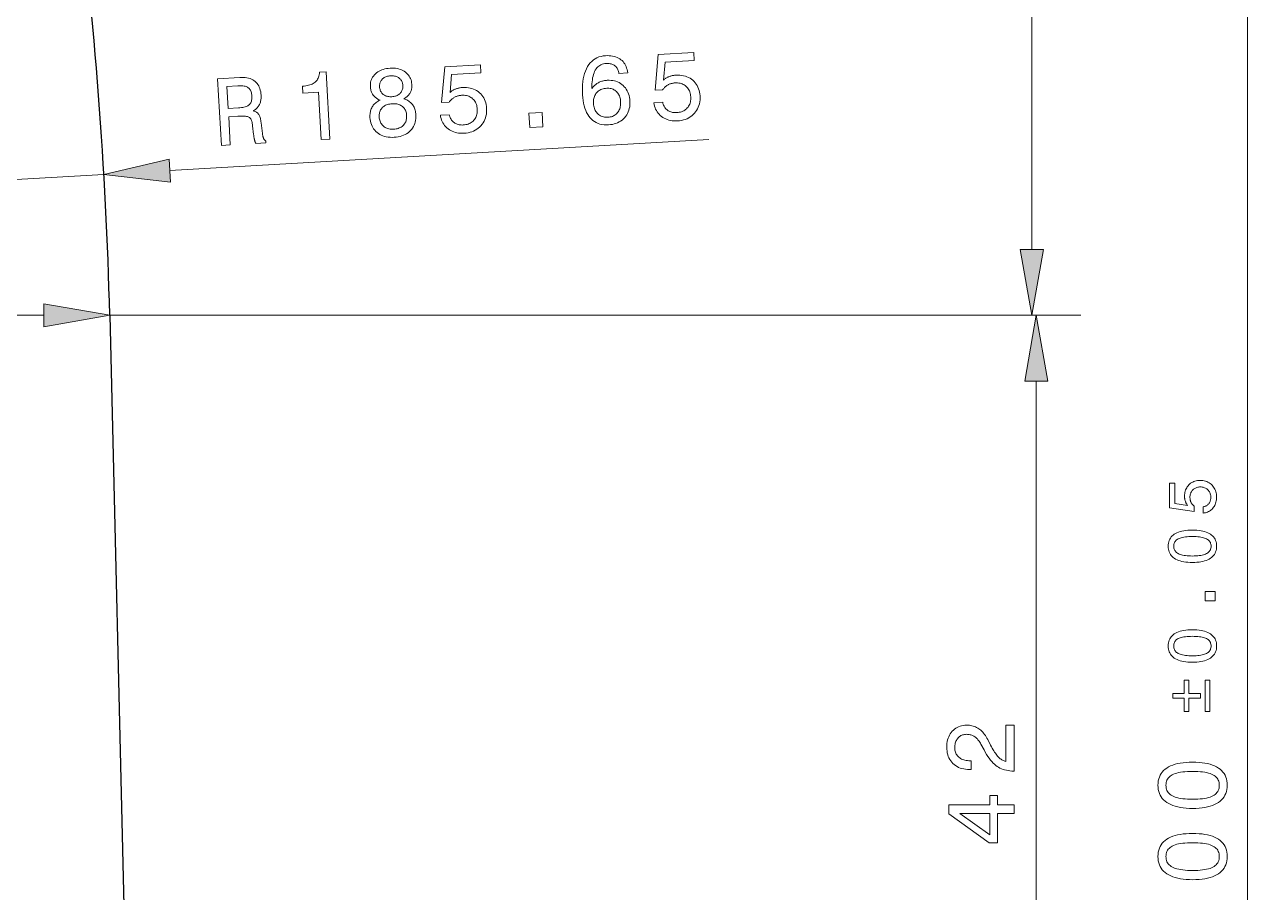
# Model space of a CAD drawing. Extents: x 0 to 297, y 0 to 420.
# Drawn here: x 169.6 to 224.5, y 244.9 to 283.8 of the extents above; entities that cross this region are included whole.
import ezdxf

# ---------------------------------------------------------------- set-up
doc = ezdxf.new("R2010")
doc.units = 0

msp = doc.modelspace()

# ---------------------------------------------------------------- linework, layer by layer
at = {"color": 7, "lineweight": 13}
for p, q in [((224.474, 155.716), (224.474, 349.807)), ((214.796, 273.716), (214.796, 301.807)), ((176.104, 277.252), (200.305, 278.654)), ((142.567, 270.761), (170.459, 270.761)), ((173.413, 270.761), (216.796, 270.761)), ((173.413, 270.761), (216.996, 270.761)), ((214.996, 231.716), (214.996, 267.807))]:
    msp.add_line(p, q, dxfattribs=at)
at = {"color": 7, "lineweight": 13, "ltscale": 0.25}
msp.add_line((163.171, 276.502), (173.155, 277.081), dxfattribs=at)
at = {"color": 7, "lineweight": 30}
msp.add_line((173.413, 270.761), (174.413, 228.761), dxfattribs=at)
at = {"color": 7, "lineweight": 13}
for points in [[(196.659, 281.636), (196.263, 281.613), (196.255, 281.659), (196.244, 281.702), (196.231, 281.742), (196.216, 281.78), (196.199, 281.816), (196.18, 281.85), (196.158, 281.881), (196.134, 281.91), (196.108, 281.936), (196.08, 281.961), (196.05, 281.982), (196.018, 282.001), (195.984, 282.018), (195.948, 282.032), (195.91, 282.043), (195.87, 282.052), (195.829, 282.058), (195.785, 282.062), (195.74, 282.063), (195.692, 282.062), (195.628, 282.055), (195.568, 282.044), (195.51, 282.027), (195.457, 282.005), (195.406, 281.978), (195.359, 281.945), (195.315, 281.907), (195.275, 281.865), (195.238, 281.816), (195.205, 281.763), (195.175, 281.705), (195.148, 281.641), (195.124, 281.571), (195.103, 281.496), (195.086, 281.416), (195.072, 281.331), (195.061, 281.24), (195.053, 281.143), (195.049, 281.042), (195.048, 280.935), (195.072, 280.968), (195.097, 280.999), (195.123, 281.03), (195.151, 281.058), (195.18, 281.085), (195.21, 281.111), (195.241, 281.135), (195.273, 281.158), (195.307, 281.179), (195.342, 281.199), (195.378, 281.217), (195.415, 281.233), (195.453, 281.248), (195.491, 281.262), (195.531, 281.273), (195.572, 281.283), (195.614, 281.291), (195.656, 281.298), (195.7, 281.303), (195.744, 281.307), (195.828, 281.309), (195.909, 281.305), (195.986, 281.296), (196.061, 281.281), (196.133, 281.261), (196.203, 281.235), (196.269, 281.203), (196.332, 281.166), (196.393, 281.123), (196.45, 281.074), (196.504, 281.021), (196.553, 280.964), (196.596, 280.903), (196.634, 280.838), (196.668, 280.77), (196.696, 280.697), (196.719, 280.621), (196.737, 280.542), (196.75, 280.458), (196.757, 280.371), (196.76, 280.283), (196.756, 280.198), (196.747, 280.117), (196.731, 280.038), (196.71, 279.962), (196.684, 279.89), (196.651, 279.82), (196.613, 279.753), (196.568, 279.69), (196.518, 279.629), (196.463, 279.573), (196.405, 279.522), (196.342, 279.476), (196.276, 279.436), (196.206, 279.401), (196.132, 279.372), (196.055, 279.348), (195.973, 279.329), (195.888, 279.316), (195.799, 279.308), (195.696, 279.305), (195.597, 279.311), (195.503, 279.324), (195.414, 279.344), (195.329, 279.372), (195.249, 279.407), (195.173, 279.451), (195.101, 279.501), (195.034, 279.559), (194.972, 279.625), (194.914, 279.698), (194.862, 279.778), (194.815, 279.864), (194.773, 279.958), (194.736, 280.058), (194.705, 280.164), (194.678, 280.278), (194.657, 280.398), (194.642, 280.525), (194.631, 280.659), (194.625, 280.817), (194.625, 280.967), (194.632, 281.111), (194.645, 281.247), (194.664, 281.377), (194.69, 281.5), (194.722, 281.615), (194.76, 281.724), (194.805, 281.826), (194.857, 281.921), (194.914, 282.009), (194.976, 282.088), (195.044, 282.158), (195.117, 282.22), (195.195, 282.273), (195.279, 282.318), (195.367, 282.354), (195.461, 282.381), (195.561, 282.4), (195.666, 282.411), (195.749, 282.413), (195.83, 282.411), (195.907, 282.405), (195.981, 282.394), (196.051, 282.379), (196.118, 282.359), (196.182, 282.334), (196.242, 282.305), (196.299, 282.271), (196.353, 282.233), (196.403, 282.191), (196.448, 282.144), (196.489, 282.094), (196.526, 282.04), (196.559, 281.983), (196.588, 281.921), (196.612, 281.856), (196.632, 281.786), (196.647, 281.713)], [(197.83, 280.296), (198.23, 280.319), (198.241, 280.273), (198.255, 280.23), (198.27, 280.19), (198.288, 280.151), (198.309, 280.114), (198.331, 280.08), (198.357, 280.048), (198.384, 280.018), (198.414, 279.99), (198.446, 279.965), (198.48, 279.942), (198.516, 279.921), (198.553, 279.904), (198.592, 279.889), (198.632, 279.877), (198.674, 279.867), (198.718, 279.861), (198.763, 279.857), (198.81, 279.855), (198.859, 279.857), (198.918, 279.862), (198.974, 279.871), (199.028, 279.883), (199.079, 279.899), (199.128, 279.918), (199.174, 279.941), (199.217, 279.968), (199.258, 279.997), (199.296, 280.031), (199.332, 280.068), (199.365, 280.108), (199.394, 280.15), (199.419, 280.194), (199.44, 280.24), (199.457, 280.288), (199.471, 280.338), (199.481, 280.391), (199.487, 280.445), (199.489, 280.502), (199.487, 280.56), (199.482, 280.62), (199.473, 280.677), (199.461, 280.732), (199.445, 280.783), (199.426, 280.832), (199.404, 280.878), (199.377, 280.922), (199.348, 280.963), (199.315, 281.001), (199.278, 281.036), (199.239, 281.068), (199.197, 281.097), (199.153, 281.122), (199.107, 281.143), (199.058, 281.16), (199.007, 281.173), (198.954, 281.183), (198.899, 281.189), (198.841, 281.191), (198.782, 281.189), (198.747, 281.186), (198.713, 281.182), (198.68, 281.177), (198.647, 281.17), (198.615, 281.162), (198.584, 281.153), (198.554, 281.142), (198.524, 281.13), (198.495, 281.116), (198.467, 281.101), (198.439, 281.085), (198.412, 281.067), (198.386, 281.049), (198.361, 281.028), (198.337, 281.007), (198.313, 280.984), (198.29, 280.96), (198.269, 280.935), (198.247, 280.908), (198.227, 280.88), (197.884, 280.86), (198.028, 282.461), (199.627, 282.554), (199.648, 282.2), (198.337, 282.124), (198.263, 281.311), (198.284, 281.331), (198.306, 281.35), (198.328, 281.368), (198.352, 281.385), (198.376, 281.401), (198.401, 281.417), (198.426, 281.431), (198.453, 281.445), (198.48, 281.458), (198.509, 281.47), (198.538, 281.481), (198.567, 281.491), (198.597, 281.5), (198.628, 281.509), (198.659, 281.516), (198.691, 281.522), (198.724, 281.528), (198.757, 281.532), (198.79, 281.535), (198.825, 281.538), (198.915, 281.54), (199.002, 281.537), (199.086, 281.528), (199.167, 281.514), (199.245, 281.494), (199.319, 281.468), (199.39, 281.436), (199.457, 281.399), (199.521, 281.356), (199.582, 281.307), (199.639, 281.254), (199.69, 281.197), (199.736, 281.136), (199.777, 281.071), (199.811, 281.003), (199.841, 280.931), (199.865, 280.855), (199.884, 280.776), (199.897, 280.693), (199.905, 280.606), (199.907, 280.513), (199.904, 280.424), (199.894, 280.337), (199.878, 280.255), (199.855, 280.175), (199.827, 280.098), (199.792, 280.025), (199.751, 279.955), (199.705, 279.888), (199.651, 279.825), (199.593, 279.765), (199.531, 279.712), (199.465, 279.664), (199.395, 279.622), (199.321, 279.585), (199.244, 279.554), (199.162, 279.529), (199.076, 279.509), (198.986, 279.495), (198.893, 279.487), (198.81, 279.485), (198.729, 279.487), (198.651, 279.495), (198.575, 279.507), (198.502, 279.524), (198.432, 279.547), (198.364, 279.574), (198.299, 279.606), (198.237, 279.643), (198.177, 279.685), (198.121, 279.731), (198.07, 279.781), (198.023, 279.834), (197.981, 279.89), (197.944, 279.949), (197.912, 280.012), (197.884, 280.078), (197.861, 280.147), (197.843, 280.22)], [(182.903, 278.647), (182.779, 280.777), (182.081, 280.737), (182.063, 281.042), (182.138, 281.049), (182.209, 281.058), (182.275, 281.07), (182.338, 281.084), (182.396, 281.1), (182.451, 281.119), (182.501, 281.14), (182.547, 281.163), (182.589, 281.189), (182.627, 281.217), (182.661, 281.248), (182.692, 281.282), (182.72, 281.319), (182.745, 281.359), (182.767, 281.403), (182.785, 281.449), (182.8, 281.499), (182.812, 281.552), (182.821, 281.608), (182.827, 281.667), (183.12, 281.684), (183.294, 278.67)], [(185.543, 280.418), (185.504, 280.434), (185.466, 280.452), (185.43, 280.472), (185.396, 280.492), (185.364, 280.515), (185.334, 280.538), (185.306, 280.563), (185.279, 280.59), (185.255, 280.618), (185.232, 280.647), (185.212, 280.678), (185.193, 280.71), (185.176, 280.744), (185.161, 280.779), (185.148, 280.816), (185.137, 280.855), (185.128, 280.895), (185.12, 280.936), (185.115, 280.979), (185.111, 281.024), (185.11, 281.092), (185.114, 281.157), (185.123, 281.22), (185.138, 281.28), (185.158, 281.339), (185.183, 281.395), (185.213, 281.449), (185.249, 281.5), (185.29, 281.55), (185.337, 281.597), (185.387, 281.641), (185.442, 281.68), (185.499, 281.716), (185.56, 281.748), (185.624, 281.775), (185.692, 281.798), (185.763, 281.818), (185.838, 281.833), (185.915, 281.844), (185.997, 281.85), (186.078, 281.853), (186.157, 281.851), (186.233, 281.845), (186.306, 281.834), (186.376, 281.819), (186.443, 281.799), (186.507, 281.775), (186.568, 281.746), (186.626, 281.712), (186.682, 281.675), (186.733, 281.633), (186.779, 281.589), (186.82, 281.542), (186.856, 281.492), (186.888, 281.439), (186.914, 281.383), (186.935, 281.325), (186.952, 281.263), (186.963, 281.199), (186.97, 281.132), (186.971, 281.087), (186.971, 281.043), (186.968, 281), (186.964, 280.959), (186.958, 280.919), (186.949, 280.881), (186.939, 280.844), (186.926, 280.808), (186.912, 280.774), (186.895, 280.741), (186.876, 280.709), (186.856, 280.679), (186.833, 280.65), (186.808, 280.622), (186.781, 280.595), (186.751, 280.57), (186.72, 280.545), (186.686, 280.522), (186.65, 280.5), (186.612, 280.48), (186.662, 280.463), (186.708, 280.444), (186.753, 280.423), (186.795, 280.4), (186.835, 280.375), (186.873, 280.348), (186.908, 280.318), (186.941, 280.287), (186.972, 280.253), (187, 280.217), (187.026, 280.179), (187.05, 280.14), (187.071, 280.098), (187.09, 280.055), (187.107, 280.009), (187.121, 279.962), (187.132, 279.913), (187.142, 279.862), (187.148, 279.81), (187.153, 279.755), (187.155, 279.67), (187.151, 279.589), (187.142, 279.51), (187.127, 279.435), (187.106, 279.363), (187.079, 279.294), (187.046, 279.229), (187.008, 279.166), (186.964, 279.107), (186.914, 279.051), (186.859, 278.999), (186.8, 278.951), (186.737, 278.909), (186.669, 278.872), (186.597, 278.839), (186.522, 278.812), (186.442, 278.789), (186.357, 278.771), (186.269, 278.758), (186.176, 278.75), (186.083, 278.747), (185.994, 278.75), (185.908, 278.758), (185.826, 278.771), (185.748, 278.79), (185.673, 278.814), (185.602, 278.843), (185.534, 278.878), (185.47, 278.918), (185.41, 278.964), (185.354, 279.014), (185.304, 279.067), (185.258, 279.125), (185.219, 279.187), (185.184, 279.252), (185.155, 279.321), (185.131, 279.394), (185.113, 279.471), (185.1, 279.551), (185.092, 279.636), (185.09, 279.69), (185.091, 279.744), (185.094, 279.795), (185.1, 279.845), (185.109, 279.894), (185.12, 279.941), (185.134, 279.986), (185.15, 280.03), (185.169, 280.072), (185.19, 280.112), (185.214, 280.151), (185.241, 280.188), (185.27, 280.223), (185.302, 280.257), (185.336, 280.288), (185.372, 280.318), (185.411, 280.345), (185.453, 280.371), (185.497, 280.396)], [(188.252, 279.741), (188.652, 279.764), (188.663, 279.719), (188.676, 279.675), (188.692, 279.635), (188.71, 279.596), (188.73, 279.56), (188.753, 279.525), (188.778, 279.493), (188.806, 279.463), (188.835, 279.435), (188.867, 279.41), (188.902, 279.387), (188.937, 279.366), (188.975, 279.349), (189.013, 279.334), (189.054, 279.322), (189.096, 279.312), (189.14, 279.306), (189.185, 279.302), (189.232, 279.3), (189.28, 279.302), (189.339, 279.307), (189.396, 279.316), (189.449, 279.328), (189.5, 279.344), (189.549, 279.363), (189.595, 279.386), (189.639, 279.413), (189.68, 279.443), (189.718, 279.476), (189.754, 279.513), (189.786, 279.553), (189.815, 279.595), (189.84, 279.639), (189.861, 279.685), (189.879, 279.733), (189.892, 279.783), (189.902, 279.836), (189.908, 279.89), (189.91, 279.947), (189.909, 280.006), (189.904, 280.065), (189.895, 280.122), (189.883, 280.177), (189.867, 280.228), (189.848, 280.277), (189.825, 280.323), (189.799, 280.367), (189.769, 280.408), (189.736, 280.446), (189.7, 280.481), (189.66, 280.513), (189.619, 280.542), (189.575, 280.567), (189.528, 280.588), (189.48, 280.605), (189.429, 280.618), (189.376, 280.628), (189.321, 280.634), (189.263, 280.636), (189.203, 280.634), (189.168, 280.631), (189.135, 280.627), (189.101, 280.622), (189.069, 280.615), (189.037, 280.607), (189.006, 280.598), (188.975, 280.587), (188.946, 280.575), (188.917, 280.561), (188.888, 280.546), (188.861, 280.53), (188.834, 280.512), (188.808, 280.494), (188.783, 280.473), (188.758, 280.452), (188.735, 280.429), (188.712, 280.405), (188.69, 280.38), (188.669, 280.353), (188.649, 280.325), (188.306, 280.305), (188.449, 281.906), (190.049, 281.999), (190.069, 281.645), (188.758, 281.569), (188.685, 280.756), (188.706, 280.776), (188.727, 280.795), (188.75, 280.813), (188.773, 280.83), (188.797, 280.846), (188.822, 280.862), (188.848, 280.876), (188.875, 280.89), (188.902, 280.903), (188.93, 280.915), (188.959, 280.926), (188.989, 280.936), (189.019, 280.945), (189.05, 280.954), (189.081, 280.961), (189.113, 280.967), (189.145, 280.973), (189.178, 280.977), (189.212, 280.98), (189.246, 280.983), (189.337, 280.985), (189.424, 280.982), (189.508, 280.973), (189.589, 280.959), (189.666, 280.939), (189.74, 280.913), (189.811, 280.881), (189.879, 280.844), (189.943, 280.801), (190.004, 280.752), (190.061, 280.699), (190.112, 280.642), (190.158, 280.581), (190.198, 280.517), (190.233, 280.448), (190.263, 280.376), (190.287, 280.3), (190.305, 280.221), (190.319, 280.138), (190.327, 280.051), (190.329, 279.958), (190.325, 279.869), (190.315, 279.783), (190.299, 279.7), (190.277, 279.62), (190.248, 279.543), (190.214, 279.47), (190.173, 279.4), (190.126, 279.333), (190.073, 279.27), (190.015, 279.21), (189.953, 279.157), (189.887, 279.109), (189.817, 279.067), (189.743, 279.03), (189.665, 278.999), (189.583, 278.974), (189.498, 278.954), (189.408, 278.94), (189.314, 278.932), (189.231, 278.93), (189.15, 278.932), (189.072, 278.94), (188.997, 278.952), (188.924, 278.969), (188.854, 278.992), (188.786, 279.019), (188.721, 279.051), (188.658, 279.088), (188.599, 279.13), (188.542, 279.177), (188.491, 279.226), (188.444, 279.279), (188.403, 279.335), (188.366, 279.394), (188.333, 279.457), (188.306, 279.523), (188.283, 279.592), (188.265, 279.665)], [(178.425, 278.388), (178.252, 281.379), (179.252, 281.436), (179.338, 281.439), (179.421, 281.438), (179.499, 281.431), (179.574, 281.42), (179.644, 281.405), (179.711, 281.384), (179.774, 281.36), (179.832, 281.33), (179.887, 281.296), (179.938, 281.258), (179.984, 281.215), (180.027, 281.167), (180.065, 281.116), (180.098, 281.06), (180.127, 281), (180.152, 280.936), (180.172, 280.867), (180.188, 280.795), (180.199, 280.718), (180.206, 280.637), (180.208, 280.588), (180.208, 280.541), (180.205, 280.495), (180.201, 280.451), (180.194, 280.408), (180.186, 280.366), (180.175, 280.326), (180.162, 280.287), (180.147, 280.25), (180.13, 280.214), (180.111, 280.179), (180.09, 280.146), (180.067, 280.115), (180.042, 280.085), (180.015, 280.056), (179.986, 280.029), (179.955, 280.004), (179.922, 279.98), (179.887, 279.957), (179.85, 279.936), (179.882, 279.927), (179.913, 279.917), (179.942, 279.905), (179.969, 279.893), (179.995, 279.879), (180.018, 279.863), (180.04, 279.846), (180.06, 279.828), (180.078, 279.809), (180.095, 279.789), (180.11, 279.766), (180.124, 279.739), (180.138, 279.709), (180.15, 279.676), (180.162, 279.64), (180.173, 279.6), (180.183, 279.556), (180.192, 279.509), (180.2, 279.459), (180.208, 279.405), (180.268, 278.921), (180.272, 278.891), (180.276, 278.862), (180.281, 278.834), (180.286, 278.809), (180.291, 278.785), (180.296, 278.763), (180.302, 278.743), (180.308, 278.724), (180.314, 278.707), (180.321, 278.692), (180.328, 278.678), (180.336, 278.665), (180.344, 278.652), (180.353, 278.64), (180.363, 278.629), (180.373, 278.619), (180.384, 278.61), (180.395, 278.601), (180.407, 278.593), (180.42, 278.586), (180.425, 278.504), (179.972, 278.477), (179.966, 278.487), (179.96, 278.498), (179.954, 278.51), (179.948, 278.523), (179.942, 278.536), (179.936, 278.551), (179.931, 278.567), (179.926, 278.583), (179.92, 278.601), (179.915, 278.62), (179.911, 278.64), (179.906, 278.661), (179.901, 278.683), (179.896, 278.707), (179.892, 278.732), (179.888, 278.759), (179.883, 278.787), (179.879, 278.816), (179.875, 278.847), (179.871, 278.879), (179.827, 279.265), (179.82, 279.321), (179.811, 279.373), (179.8, 279.421), (179.788, 279.465), (179.775, 279.504), (179.76, 279.54), (179.744, 279.571), (179.726, 279.598), (179.706, 279.621), (179.685, 279.639), (179.661, 279.655), (179.63, 279.668), (179.593, 279.679), (179.55, 279.688), (179.5, 279.695), (179.445, 279.7), (179.384, 279.702), (179.316, 279.703), (179.242, 279.701), (179.162, 279.698), (178.752, 279.674), (178.825, 278.411)], [(179.161, 281.064), (178.673, 281.035), (178.731, 280.04), (179.192, 280.067), (179.26, 280.072), (179.324, 280.079), (179.383, 280.088), (179.438, 280.1), (179.488, 280.113), (179.535, 280.128), (179.576, 280.146), (179.614, 280.165), (179.647, 280.187), (179.675, 280.211), (179.7, 280.237), (179.722, 280.266), (179.741, 280.298), (179.758, 280.333), (179.771, 280.371), (179.781, 280.412), (179.788, 280.456), (179.792, 280.502), (179.794, 280.552), (179.792, 280.604), (179.788, 280.656), (179.781, 280.704), (179.771, 280.749), (179.759, 280.791), (179.745, 280.83), (179.727, 280.865), (179.708, 280.898), (179.685, 280.927), (179.661, 280.953), (179.633, 280.976), (179.603, 280.996), (179.568, 281.014), (179.53, 281.029), (179.489, 281.041), (179.444, 281.051), (179.394, 281.059), (179.342, 281.064), (179.285, 281.066), (179.225, 281.066)], [(185.523, 281.014), (185.527, 280.972), (185.534, 280.932), (185.543, 280.894), (185.555, 280.857), (185.57, 280.823), (185.588, 280.79), (185.608, 280.759), (185.631, 280.73), (185.657, 280.703), (185.686, 280.677), (185.716, 280.654), (185.749, 280.634), (185.783, 280.616), (185.819, 280.601), (185.857, 280.589), (185.896, 280.58), (185.937, 280.573), (185.98, 280.569), (186.025, 280.567), (186.071, 280.569), (186.117, 280.573), (186.162, 280.579), (186.204, 280.588), (186.245, 280.6), (186.283, 280.614), (186.319, 280.63), (186.353, 280.649), (186.385, 280.671), (186.415, 280.695), (186.443, 280.721), (186.469, 280.75), (186.491, 280.78), (186.511, 280.811), (186.527, 280.844), (186.541, 280.879), (186.552, 280.915), (186.56, 280.953), (186.564, 280.992), (186.566, 281.032), (186.565, 281.075), (186.561, 281.117), (186.555, 281.157), (186.546, 281.194), (186.534, 281.23), (186.519, 281.264), (186.502, 281.296), (186.482, 281.326), (186.46, 281.354), (186.435, 281.38), (186.407, 281.404), (186.377, 281.426), (186.344, 281.445), (186.31, 281.462), (186.274, 281.476), (186.236, 281.487), (186.196, 281.496), (186.154, 281.502), (186.11, 281.506), (186.064, 281.507), (186.017, 281.505), (185.969, 281.501), (185.924, 281.495), (185.881, 281.486), (185.841, 281.475), (185.802, 281.462), (185.766, 281.446), (185.732, 281.428), (185.7, 281.408), (185.67, 281.385), (185.643, 281.36), (185.618, 281.333), (185.596, 281.304), (185.577, 281.274), (185.56, 281.242), (185.547, 281.208), (185.537, 281.173), (185.529, 281.136), (185.524, 281.097), (185.522, 281.056)], [(196.341, 280.342), (196.336, 280.4), (196.328, 280.454), (196.317, 280.506), (196.302, 280.556), (196.285, 280.603), (196.265, 280.648), (196.241, 280.69), (196.214, 280.729), (196.185, 280.766), (196.152, 280.8), (196.116, 280.831), (196.079, 280.859), (196.04, 280.883), (195.999, 280.904), (195.957, 280.92), (195.912, 280.934), (195.866, 280.943), (195.818, 280.949), (195.768, 280.951), (195.716, 280.95), (195.659, 280.945), (195.604, 280.937), (195.552, 280.925), (195.503, 280.91), (195.456, 280.892), (195.412, 280.87), (195.371, 280.845), (195.333, 280.817), (195.297, 280.786), (195.264, 280.751), (195.235, 280.713), (195.208, 280.673), (195.186, 280.631), (195.167, 280.586), (195.151, 280.539), (195.139, 280.489), (195.13, 280.438), (195.125, 280.383), (195.123, 280.327), (195.125, 280.268), (195.13, 280.209), (195.138, 280.153), (195.149, 280.099), (195.164, 280.048), (195.182, 280), (195.202, 279.955), (195.226, 279.912), (195.254, 279.872), (195.284, 279.834), (195.317, 279.799), (195.354, 279.768), (195.392, 279.74), (195.432, 279.716), (195.475, 279.695), (195.52, 279.678), (195.566, 279.665), (195.615, 279.655), (195.666, 279.649), (195.72, 279.647), (195.775, 279.649), (195.828, 279.653), (195.878, 279.662), (195.926, 279.674), (195.972, 279.689), (196.016, 279.708), (196.058, 279.731), (196.097, 279.757), (196.134, 279.786), (196.169, 279.819), (196.201, 279.856), (196.231, 279.895), (196.257, 279.937), (196.28, 279.98), (196.299, 280.026), (196.314, 280.073), (196.327, 280.123), (196.335, 280.175), (196.341, 280.229), (196.342, 280.284)], [(185.506, 279.668), (185.511, 279.615), (185.519, 279.564), (185.53, 279.515), (185.544, 279.469), (185.562, 279.426), (185.583, 279.385), (185.606, 279.346), (185.633, 279.31), (185.663, 279.276), (185.697, 279.245), (185.733, 279.217), (185.771, 279.192), (185.811, 279.17), (185.854, 279.152), (185.899, 279.137), (185.946, 279.126), (185.995, 279.117), (186.046, 279.112), (186.1, 279.111), (186.155, 279.112), (186.211, 279.117), (186.265, 279.125), (186.315, 279.136), (186.363, 279.15), (186.409, 279.167), (186.452, 279.187), (186.492, 279.21), (186.53, 279.236), (186.565, 279.265), (186.598, 279.297), (186.627, 279.332), (186.653, 279.369), (186.676, 279.408), (186.695, 279.449), (186.711, 279.492), (186.723, 279.537), (186.732, 279.585), (186.737, 279.634), (186.739, 279.686), (186.738, 279.739), (186.733, 279.789), (186.725, 279.837), (186.715, 279.882), (186.701, 279.925), (186.683, 279.965), (186.663, 280.003), (186.64, 280.039), (186.613, 280.073), (186.583, 280.104), (186.55, 280.133), (186.514, 280.159), (186.476, 280.182), (186.436, 280.202), (186.393, 280.219), (186.349, 280.233), (186.301, 280.244), (186.252, 280.251), (186.2, 280.256), (186.146, 280.257), (186.089, 280.255), (186.033, 280.25), (185.98, 280.243), (185.929, 280.232), (185.881, 280.219), (185.835, 280.203), (185.793, 280.184), (185.752, 280.163), (185.715, 280.138), (185.68, 280.111), (185.647, 280.081), (185.618, 280.048), (185.592, 280.014), (185.569, 279.977), (185.55, 279.939), (185.534, 279.899), (185.522, 279.856), (185.513, 279.812), (185.507, 279.766), (185.505, 279.718)], [(192.26, 279.189), (192.223, 279.831), (192.819, 279.866), (192.856, 279.224)], [(176.074, 277.772), (173.155, 277.081), (176.134, 276.732)], [(214.275, 273.716), (214.796, 270.761), (215.316, 273.716)], [(170.459, 270.24), (173.413, 270.761), (170.459, 271.282)], [(215.516, 267.807), (214.996, 270.761), (214.475, 267.807)], [(222.477, 261.887), (222.477, 262.167), (222.509, 262.173), (222.539, 262.181), (222.569, 262.19), (222.596, 262.201), (222.623, 262.214), (222.648, 262.229), (222.671, 262.245), (222.693, 262.263), (222.714, 262.283), (222.733, 262.304), (222.75, 262.327), (222.766, 262.351), (222.78, 262.376), (222.792, 262.403), (222.802, 262.431), (222.81, 262.46), (222.817, 262.49), (222.821, 262.521), (222.824, 262.554), (222.825, 262.588), (222.824, 262.629), (222.82, 262.669), (222.813, 262.707), (222.804, 262.744), (222.793, 262.778), (222.779, 262.811), (222.762, 262.843), (222.743, 262.873), (222.721, 262.901), (222.697, 262.927), (222.67, 262.952), (222.642, 262.974), (222.612, 262.993), (222.581, 263.01), (222.548, 263.024), (222.513, 263.035), (222.477, 263.044), (222.439, 263.051), (222.4, 263.055), (222.359, 263.056), (222.317, 263.055), (222.277, 263.051), (222.238, 263.044), (222.201, 263.036), (222.166, 263.024), (222.133, 263.01), (222.102, 262.994), (222.072, 262.975), (222.044, 262.953), (222.018, 262.929), (221.994, 262.903), (221.972, 262.875), (221.953, 262.845), (221.937, 262.813), (221.923, 262.78), (221.911, 262.745), (221.902, 262.709), (221.896, 262.67), (221.892, 262.63), (221.891, 262.588), (221.891, 262.564), (221.893, 262.54), (221.895, 262.516), (221.899, 262.493), (221.903, 262.471), (221.908, 262.449), (221.915, 262.427), (221.922, 262.406), (221.93, 262.385), (221.94, 262.364), (221.95, 262.344), (221.961, 262.325), (221.973, 262.306), (221.986, 262.288), (222, 262.27), (222.015, 262.252), (222.031, 262.236), (222.048, 262.219), (222.065, 262.203), (222.084, 262.188), (222.084, 261.948), (220.971, 262.113), (220.971, 263.234), (221.219, 263.234), (221.219, 262.315), (221.785, 262.231), (221.772, 262.246), (221.759, 262.262), (221.748, 262.278), (221.737, 262.295), (221.726, 262.313), (221.716, 262.331), (221.707, 262.35), (221.699, 262.369), (221.691, 262.388), (221.684, 262.409), (221.677, 262.429), (221.671, 262.45), (221.666, 262.472), (221.661, 262.494), (221.658, 262.516), (221.654, 262.538), (221.652, 262.561), (221.65, 262.585), (221.649, 262.608), (221.649, 262.632), (221.651, 262.696), (221.657, 262.757), (221.666, 262.815), (221.68, 262.871), (221.697, 262.924), (221.718, 262.975), (221.743, 263.023), (221.772, 263.069), (221.804, 263.112), (221.841, 263.152), (221.88, 263.19), (221.922, 263.223), (221.967, 263.253), (222.013, 263.279), (222.062, 263.3), (222.114, 263.318), (222.168, 263.332), (222.224, 263.342), (222.283, 263.348), (222.344, 263.349), (222.409, 263.347), (222.471, 263.341), (222.531, 263.331), (222.588, 263.316), (222.643, 263.297), (222.695, 263.274), (222.745, 263.247), (222.793, 263.216), (222.837, 263.18), (222.88, 263.141), (222.919, 263.098), (222.953, 263.052), (222.984, 263.004), (223.011, 262.953), (223.033, 262.9), (223.052, 262.845), (223.066, 262.786), (223.077, 262.726), (223.083, 262.663), (223.085, 262.597), (223.083, 262.539), (223.078, 262.482), (223.07, 262.428), (223.058, 262.376), (223.043, 262.326), (223.024, 262.277), (223.003, 262.231), (222.978, 262.187), (222.949, 262.145), (222.917, 262.105), (222.883, 262.067), (222.846, 262.033), (222.807, 262.003), (222.766, 261.976), (222.723, 261.953), (222.678, 261.932), (222.631, 261.916), (222.582, 261.903), (222.53, 261.893)], [(222, 259.669), (221.896, 259.671), (221.797, 259.676), (221.703, 259.686), (221.615, 259.699), (221.531, 259.715), (221.452, 259.736), (221.379, 259.76), (221.311, 259.788), (221.247, 259.82), (221.189, 259.855), (221.136, 259.894), (221.089, 259.936), (221.047, 259.982), (221.011, 260.031), (220.98, 260.083), (220.955, 260.139), (220.936, 260.198), (220.922, 260.261), (220.914, 260.327), (220.911, 260.396), (220.914, 260.466), (220.922, 260.533), (220.936, 260.596), (220.955, 260.655), (220.98, 260.711), (221.01, 260.764), (221.046, 260.813), (221.088, 260.858), (221.134, 260.9), (221.187, 260.939), (221.245, 260.974), (221.308, 261.005), (221.376, 261.033), (221.449, 261.056), (221.528, 261.077), (221.612, 261.093), (221.701, 261.106), (221.796, 261.115), (221.895, 261.121), (222, 261.123), (222.105, 261.121), (222.204, 261.115), (222.298, 261.106), (222.387, 261.093), (222.47, 261.077), (222.549, 261.056), (222.622, 261.033), (222.69, 261.005), (222.753, 260.974), (222.81, 260.939), (222.862, 260.9), (222.909, 260.858), (222.95, 260.813), (222.986, 260.764), (223.016, 260.711), (223.041, 260.655), (223.06, 260.596), (223.074, 260.533), (223.082, 260.466), (223.085, 260.396), (223.082, 260.327), (223.074, 260.261), (223.06, 260.198), (223.041, 260.139), (223.016, 260.083), (222.985, 260.031), (222.95, 259.982), (222.908, 259.936), (222.861, 259.894), (222.809, 259.855), (222.751, 259.82), (222.688, 259.788), (222.62, 259.76), (222.547, 259.736), (222.469, 259.715), (222.385, 259.699), (222.297, 259.686), (222.203, 259.676), (222.104, 259.671)], [(222, 259.958), (222.085, 259.959), (222.164, 259.962), (222.239, 259.968), (222.31, 259.975), (222.376, 259.985), (222.437, 259.996), (222.494, 260.01), (222.546, 260.026), (222.593, 260.044), (222.635, 260.064), (222.674, 260.087), (222.708, 260.112), (222.738, 260.139), (222.764, 260.169), (222.786, 260.201), (222.805, 260.235), (222.819, 260.272), (222.829, 260.311), (222.835, 260.353), (222.837, 260.396), (222.835, 260.441), (222.829, 260.482), (222.819, 260.522), (222.805, 260.559), (222.787, 260.593), (222.765, 260.625), (222.739, 260.654), (222.709, 260.681), (222.675, 260.706), (222.638, 260.728), (222.595, 260.748), (222.548, 260.765), (222.497, 260.781), (222.44, 260.794), (222.379, 260.806), (222.312, 260.815), (222.242, 260.822), (222.166, 260.828), (222.085, 260.831), (222, 260.832), (221.915, 260.831), (221.834, 260.828), (221.758, 260.822), (221.687, 260.815), (221.62, 260.806), (221.559, 260.794), (221.502, 260.781), (221.45, 260.765), (221.403, 260.748), (221.361, 260.728), (221.323, 260.706), (221.289, 260.681), (221.259, 260.654), (221.234, 260.625), (221.212, 260.593), (221.194, 260.559), (221.18, 260.522), (221.17, 260.482), (221.164, 260.441), (221.162, 260.396), (221.164, 260.353), (221.17, 260.311), (221.18, 260.272), (221.194, 260.235), (221.212, 260.201), (221.234, 260.169), (221.261, 260.139), (221.291, 260.112), (221.325, 260.087), (221.363, 260.064), (221.406, 260.044), (221.453, 260.026), (221.505, 260.01), (221.562, 259.996), (221.623, 259.985), (221.689, 259.975), (221.76, 259.968), (221.835, 259.962), (221.915, 259.959)], [(223.024, 257.95), (222.574, 257.95), (222.574, 258.367), (223.024, 258.367)], [(222, 255.192), (221.896, 255.193), (221.797, 255.199), (221.703, 255.208), (221.615, 255.221), (221.531, 255.238), (221.452, 255.258), (221.379, 255.283), (221.311, 255.311), (221.247, 255.342), (221.189, 255.377), (221.136, 255.416), (221.089, 255.459), (221.047, 255.504), (221.011, 255.553), (220.98, 255.606), (220.955, 255.662), (220.936, 255.721), (220.922, 255.784), (220.914, 255.85), (220.911, 255.919), (220.914, 255.989), (220.922, 256.056), (220.936, 256.118), (220.955, 256.178), (220.98, 256.234), (221.01, 256.286), (221.046, 256.335), (221.088, 256.381), (221.134, 256.423), (221.187, 256.461), (221.245, 256.496), (221.308, 256.528), (221.376, 256.555), (221.449, 256.579), (221.528, 256.599), (221.612, 256.616), (221.701, 256.629), (221.796, 256.638), (221.895, 256.643), (222, 256.645), (222.105, 256.643), (222.204, 256.638), (222.298, 256.629), (222.387, 256.616), (222.47, 256.599), (222.549, 256.579), (222.622, 256.555), (222.69, 256.528), (222.753, 256.496), (222.81, 256.461), (222.862, 256.423), (222.909, 256.381), (222.95, 256.335), (222.986, 256.286), (223.016, 256.234), (223.041, 256.178), (223.06, 256.118), (223.074, 256.056), (223.082, 255.989), (223.085, 255.919), (223.082, 255.85), (223.074, 255.784), (223.06, 255.721), (223.041, 255.662), (223.016, 255.606), (222.985, 255.553), (222.95, 255.504), (222.908, 255.459), (222.861, 255.416), (222.809, 255.377), (222.751, 255.342), (222.688, 255.311), (222.62, 255.283), (222.547, 255.258), (222.469, 255.238), (222.385, 255.221), (222.297, 255.208), (222.203, 255.199), (222.104, 255.193)], [(222, 255.481), (222.085, 255.482), (222.164, 255.485), (222.239, 255.49), (222.31, 255.498), (222.376, 255.507), (222.437, 255.519), (222.494, 255.533), (222.546, 255.549), (222.593, 255.567), (222.635, 255.587), (222.674, 255.609), (222.708, 255.634), (222.738, 255.662), (222.764, 255.691), (222.786, 255.723), (222.805, 255.758), (222.819, 255.794), (222.829, 255.834), (222.835, 255.875), (222.837, 255.919), (222.835, 255.963), (222.829, 256.005), (222.819, 256.044), (222.805, 256.081), (222.787, 256.116), (222.765, 256.147), (222.739, 256.177), (222.709, 256.204), (222.675, 256.228), (222.638, 256.25), (222.595, 256.27), (222.548, 256.288), (222.497, 256.303), (222.44, 256.317), (222.379, 256.328), (222.312, 256.338), (222.242, 256.345), (222.166, 256.35), (222.085, 256.353), (222, 256.354), (221.915, 256.353), (221.834, 256.35), (221.758, 256.345), (221.687, 256.338), (221.62, 256.328), (221.559, 256.317), (221.502, 256.303), (221.45, 256.288), (221.403, 256.27), (221.361, 256.25), (221.323, 256.228), (221.289, 256.204), (221.259, 256.177), (221.234, 256.147), (221.212, 256.116), (221.194, 256.081), (221.18, 256.044), (221.17, 256.005), (221.164, 255.963), (221.162, 255.919), (221.164, 255.875), (221.17, 255.834), (221.18, 255.794), (221.194, 255.758), (221.212, 255.723), (221.234, 255.691), (221.261, 255.662), (221.291, 255.634), (221.325, 255.609), (221.363, 255.587), (221.406, 255.567), (221.453, 255.549), (221.505, 255.533), (221.562, 255.519), (221.623, 255.507), (221.689, 255.498), (221.76, 255.49), (221.835, 255.485), (221.915, 255.482)], [(222.366, 253.576), (221.842, 253.576), (221.842, 252.976), (221.637, 252.976), (221.637, 253.576), (221.118, 253.576), (221.118, 253.784), (221.637, 253.784), (221.637, 254.383), (221.842, 254.383), (221.842, 253.784), (222.366, 253.784)], [(222.571, 252.976), (222.571, 254.383), (222.779, 254.383), (222.779, 252.976)], [(213.996, 250.307), (213.983, 250.307), (213.895, 250.309), (213.811, 250.315), (213.729, 250.325), (213.65, 250.34), (213.575, 250.358), (213.502, 250.381), (213.432, 250.408), (213.365, 250.439), (213.301, 250.474), (213.24, 250.513), (213.18, 250.558), (213.121, 250.609), (213.061, 250.667), (213.002, 250.732), (212.943, 250.803), (212.884, 250.881), (212.825, 250.966), (212.766, 251.057), (212.707, 251.155), (212.648, 251.259), (212.509, 251.515), (212.484, 251.559), (212.458, 251.601), (212.432, 251.641), (212.405, 251.678), (212.377, 251.713), (212.349, 251.746), (212.32, 251.775), (212.291, 251.803), (212.261, 251.827), (212.23, 251.85), (212.198, 251.87), (212.166, 251.888), (212.132, 251.904), (212.097, 251.917), (212.061, 251.929), (212.025, 251.938), (211.987, 251.946), (211.948, 251.951), (211.907, 251.954), (211.866, 251.955), (211.819, 251.954), (211.775, 251.949), (211.732, 251.94), (211.69, 251.929), (211.651, 251.914), (211.613, 251.896), (211.578, 251.875), (211.544, 251.851), (211.512, 251.823), (211.481, 251.792), (211.454, 251.758), (211.429, 251.722), (211.407, 251.684), (211.388, 251.643), (211.372, 251.601), (211.358, 251.556), (211.348, 251.509), (211.341, 251.46), (211.336, 251.408), (211.335, 251.354), (211.337, 251.301), (211.342, 251.25), (211.352, 251.201), (211.365, 251.155), (211.381, 251.111), (211.402, 251.069), (211.426, 251.03), (211.454, 250.993), (211.485, 250.958), (211.52, 250.925), (211.559, 250.895), (211.6, 250.869), (211.644, 250.845), (211.691, 250.825), (211.741, 250.807), (211.793, 250.793), (211.848, 250.782), (211.906, 250.775), (211.967, 250.77), (212.031, 250.768), (212.066, 250.768), (212.066, 250.376), (212.005, 250.376), (211.912, 250.379), (211.824, 250.387), (211.738, 250.4), (211.657, 250.419), (211.58, 250.444), (211.507, 250.473), (211.438, 250.508), (211.373, 250.549), (211.311, 250.595), (211.254, 250.646), (211.201, 250.702), (211.154, 250.762), (211.112, 250.825), (211.076, 250.893), (211.046, 250.964), (211.021, 251.039), (211.001, 251.118), (210.988, 251.201), (210.979, 251.287), (210.977, 251.378), (210.979, 251.464), (210.986, 251.548), (210.999, 251.628), (211.016, 251.705), (211.038, 251.778), (211.065, 251.848), (211.097, 251.914), (211.134, 251.977), (211.176, 252.037), (211.223, 252.093), (211.274, 252.145), (211.328, 252.192), (211.385, 252.232), (211.445, 252.268), (211.508, 252.298), (211.575, 252.323), (211.644, 252.342), (211.716, 252.355), (211.792, 252.364), (211.87, 252.366), (211.932, 252.365), (211.991, 252.36), (212.049, 252.352), (212.106, 252.341), (212.161, 252.326), (212.215, 252.309), (212.267, 252.288), (212.317, 252.264), (212.366, 252.236), (212.413, 252.206), (212.459, 252.172), (212.504, 252.135), (212.547, 252.095), (212.59, 252.051), (212.631, 252.004), (212.67, 251.953), (212.709, 251.899), (212.746, 251.842), (212.782, 251.781), (212.817, 251.717), (212.946, 251.464), (212.983, 251.394), (213.019, 251.328), (213.055, 251.266), (213.09, 251.208), (213.124, 251.154), (213.158, 251.105), (213.191, 251.059), (213.223, 251.017), (213.254, 250.98), (213.285, 250.946), (213.316, 250.916), (213.347, 250.888), (213.379, 250.862), (213.412, 250.838), (213.446, 250.816), (213.48, 250.796), (213.515, 250.779), (213.551, 250.763), (213.587, 250.75), (213.624, 250.739), (213.624, 252.366), (213.996, 252.366)], [(222.011, 248.629), (221.863, 248.631), (221.721, 248.639), (221.587, 248.653), (221.46, 248.671), (221.341, 248.695), (221.229, 248.724), (221.124, 248.759), (221.026, 248.799), (220.936, 248.844), (220.853, 248.894), (220.777, 248.95), (220.71, 249.01), (220.65, 249.075), (220.598, 249.146), (220.555, 249.22), (220.519, 249.3), (220.491, 249.385), (220.471, 249.474), (220.459, 249.569), (220.455, 249.668), (220.459, 249.768), (220.471, 249.863), (220.491, 249.953), (220.518, 250.038), (220.554, 250.118), (220.597, 250.193), (220.648, 250.263), (220.708, 250.328), (220.775, 250.388), (220.85, 250.443), (220.932, 250.493), (221.022, 250.537), (221.12, 250.577), (221.225, 250.611), (221.337, 250.64), (221.457, 250.663), (221.584, 250.682), (221.719, 250.695), (221.861, 250.703), (222.011, 250.705), (222.16, 250.703), (222.302, 250.695), (222.437, 250.682), (222.564, 250.663), (222.683, 250.64), (222.795, 250.611), (222.9, 250.577), (222.997, 250.537), (223.086, 250.493), (223.169, 250.443), (223.243, 250.388), (223.31, 250.328), (223.369, 250.263), (223.42, 250.193), (223.463, 250.118), (223.498, 250.038), (223.525, 249.953), (223.545, 249.863), (223.557, 249.768), (223.561, 249.668), (223.557, 249.569), (223.545, 249.474), (223.525, 249.385), (223.498, 249.3), (223.462, 249.22), (223.419, 249.146), (223.367, 249.075), (223.308, 249.01), (223.241, 248.95), (223.166, 248.894), (223.084, 248.844), (222.994, 248.799), (222.897, 248.759), (222.792, 248.724), (222.68, 248.695), (222.561, 248.671), (222.435, 248.653), (222.301, 248.639), (222.16, 248.631)], [(222.011, 249.042), (222.132, 249.043), (222.246, 249.048), (222.353, 249.055), (222.454, 249.066), (222.548, 249.08), (222.635, 249.096), (222.716, 249.116), (222.79, 249.139), (222.858, 249.165), (222.919, 249.194), (222.973, 249.226), (223.022, 249.261), (223.065, 249.3), (223.103, 249.342), (223.135, 249.388), (223.16, 249.437), (223.181, 249.49), (223.195, 249.546), (223.204, 249.605), (223.206, 249.668), (223.204, 249.731), (223.195, 249.791), (223.181, 249.847), (223.161, 249.9), (223.135, 249.949), (223.104, 249.994), (223.067, 250.036), (223.024, 250.075), (222.976, 250.11), (222.922, 250.141), (222.862, 250.169), (222.794, 250.195), (222.72, 250.217), (222.64, 250.236), (222.552, 250.253), (222.457, 250.266), (222.356, 250.277), (222.248, 250.284), (222.133, 250.288), (222.011, 250.29), (221.889, 250.288), (221.774, 250.284), (221.665, 250.277), (221.564, 250.266), (221.469, 250.253), (221.381, 250.236), (221.3, 250.217), (221.226, 250.195), (221.159, 250.169), (221.098, 250.141), (221.044, 250.11), (220.996, 250.075), (220.953, 250.036), (220.916, 249.994), (220.885, 249.949), (220.859, 249.9), (220.839, 249.847), (220.825, 249.791), (220.817, 249.731), (220.814, 249.668), (220.817, 249.605), (220.825, 249.546), (220.84, 249.49), (220.86, 249.437), (220.886, 249.388), (220.917, 249.342), (220.955, 249.3), (220.998, 249.261), (221.047, 249.226), (221.101, 249.194), (221.162, 249.165), (221.23, 249.139), (221.304, 249.116), (221.385, 249.096), (221.473, 249.08), (221.567, 249.066), (221.668, 249.055), (221.776, 249.048), (221.89, 249.043)], [(213.996, 248.399), (213.253, 248.399), (213.253, 247.081), (212.874, 247.081), (211.063, 248.394), (211.063, 248.786), (212.908, 248.786), (212.908, 249.214), (213.253, 249.214), (213.253, 248.786), (213.996, 248.786)], [(212.908, 247.444), (212.908, 248.399), (211.565, 248.399)], [(222.011, 245.43), (221.863, 245.433), (221.721, 245.441), (221.587, 245.454), (221.46, 245.473), (221.341, 245.497), (221.229, 245.526), (221.124, 245.561), (221.026, 245.6), (220.936, 245.646), (220.853, 245.696), (220.777, 245.752), (220.71, 245.812), (220.65, 245.877), (220.598, 245.947), (220.555, 246.022), (220.519, 246.102), (220.491, 246.187), (220.471, 246.276), (220.459, 246.371), (220.455, 246.47), (220.459, 246.57), (220.471, 246.665), (220.491, 246.755), (220.518, 246.84), (220.554, 246.92), (220.597, 246.995), (220.648, 247.065), (220.708, 247.13), (220.775, 247.19), (220.85, 247.245), (220.932, 247.294), (221.022, 247.339), (221.12, 247.378), (221.225, 247.413), (221.337, 247.441), (221.457, 247.465), (221.584, 247.483), (221.719, 247.497), (221.861, 247.504), (222.011, 247.507), (222.16, 247.504), (222.302, 247.497), (222.437, 247.483), (222.564, 247.465), (222.683, 247.441), (222.795, 247.413), (222.9, 247.378), (222.997, 247.339), (223.086, 247.294), (223.169, 247.245), (223.243, 247.19), (223.31, 247.13), (223.369, 247.065), (223.42, 246.995), (223.463, 246.92), (223.498, 246.84), (223.525, 246.755), (223.545, 246.665), (223.557, 246.57), (223.561, 246.47), (223.557, 246.371), (223.545, 246.276), (223.525, 246.187), (223.498, 246.102), (223.462, 246.022), (223.419, 245.947), (223.367, 245.877), (223.308, 245.812), (223.241, 245.752), (223.166, 245.696), (223.084, 245.646), (222.994, 245.6), (222.897, 245.561), (222.792, 245.526), (222.68, 245.497), (222.561, 245.473), (222.435, 245.454), (222.301, 245.441), (222.16, 245.433)], [(222.011, 245.844), (222.132, 245.845), (222.246, 245.85), (222.353, 245.857), (222.454, 245.868), (222.548, 245.882), (222.635, 245.898), (222.716, 245.918), (222.79, 245.941), (222.858, 245.967), (222.919, 245.995), (222.973, 246.027), (223.022, 246.063), (223.065, 246.102), (223.103, 246.144), (223.135, 246.19), (223.16, 246.239), (223.181, 246.292), (223.195, 246.348), (223.204, 246.407), (223.206, 246.47), (223.204, 246.533), (223.195, 246.593), (223.181, 246.649), (223.161, 246.701), (223.135, 246.75), (223.104, 246.796), (223.067, 246.838), (223.024, 246.877), (222.976, 246.912), (222.922, 246.943), (222.862, 246.971), (222.794, 246.997), (222.72, 247.019), (222.64, 247.038), (222.552, 247.055), (222.457, 247.068), (222.356, 247.078), (222.248, 247.086), (222.133, 247.09), (222.011, 247.092), (221.889, 247.09), (221.774, 247.086), (221.665, 247.078), (221.564, 247.068), (221.469, 247.055), (221.381, 247.038), (221.3, 247.019), (221.226, 246.997), (221.159, 246.971), (221.098, 246.943), (221.044, 246.912), (220.996, 246.877), (220.953, 246.838), (220.916, 246.796), (220.885, 246.75), (220.859, 246.701), (220.839, 246.649), (220.825, 246.593), (220.817, 246.533), (220.814, 246.47), (220.817, 246.407), (220.825, 246.348), (220.84, 246.292), (220.86, 246.239), (220.886, 246.19), (220.917, 246.144), (220.955, 246.102), (220.998, 246.063), (221.047, 246.027), (221.101, 245.995), (221.162, 245.967), (221.23, 245.941), (221.304, 245.918), (221.385, 245.898), (221.473, 245.882), (221.567, 245.868), (221.668, 245.857), (221.776, 245.85), (221.89, 245.845)]]:
    msp.add_lwpolyline(points, close=True, dxfattribs=at)
at = {"color": 7, "lineweight": 30}
msp.add_arc((-12.189, 266.342), 185.654, 1.36393, 7.46058, dxfattribs=at)
at = {"color": 7, "lineweight": 13}
for points in [[(176.074, 277.772), (173.155, 277.081), (176.074, 277.772), (176.134, 276.732)], [(214.275, 273.716), (214.796, 270.761), (214.275, 273.716), (215.316, 273.716)], [(170.459, 270.24), (173.413, 270.761), (170.459, 270.24), (170.459, 271.282)], [(215.516, 267.807), (214.996, 270.761), (215.516, 267.807), (214.475, 267.807)]]:
    msp.add_solid(points, dxfattribs=at)

doc.saveas('drawing.dxf')
